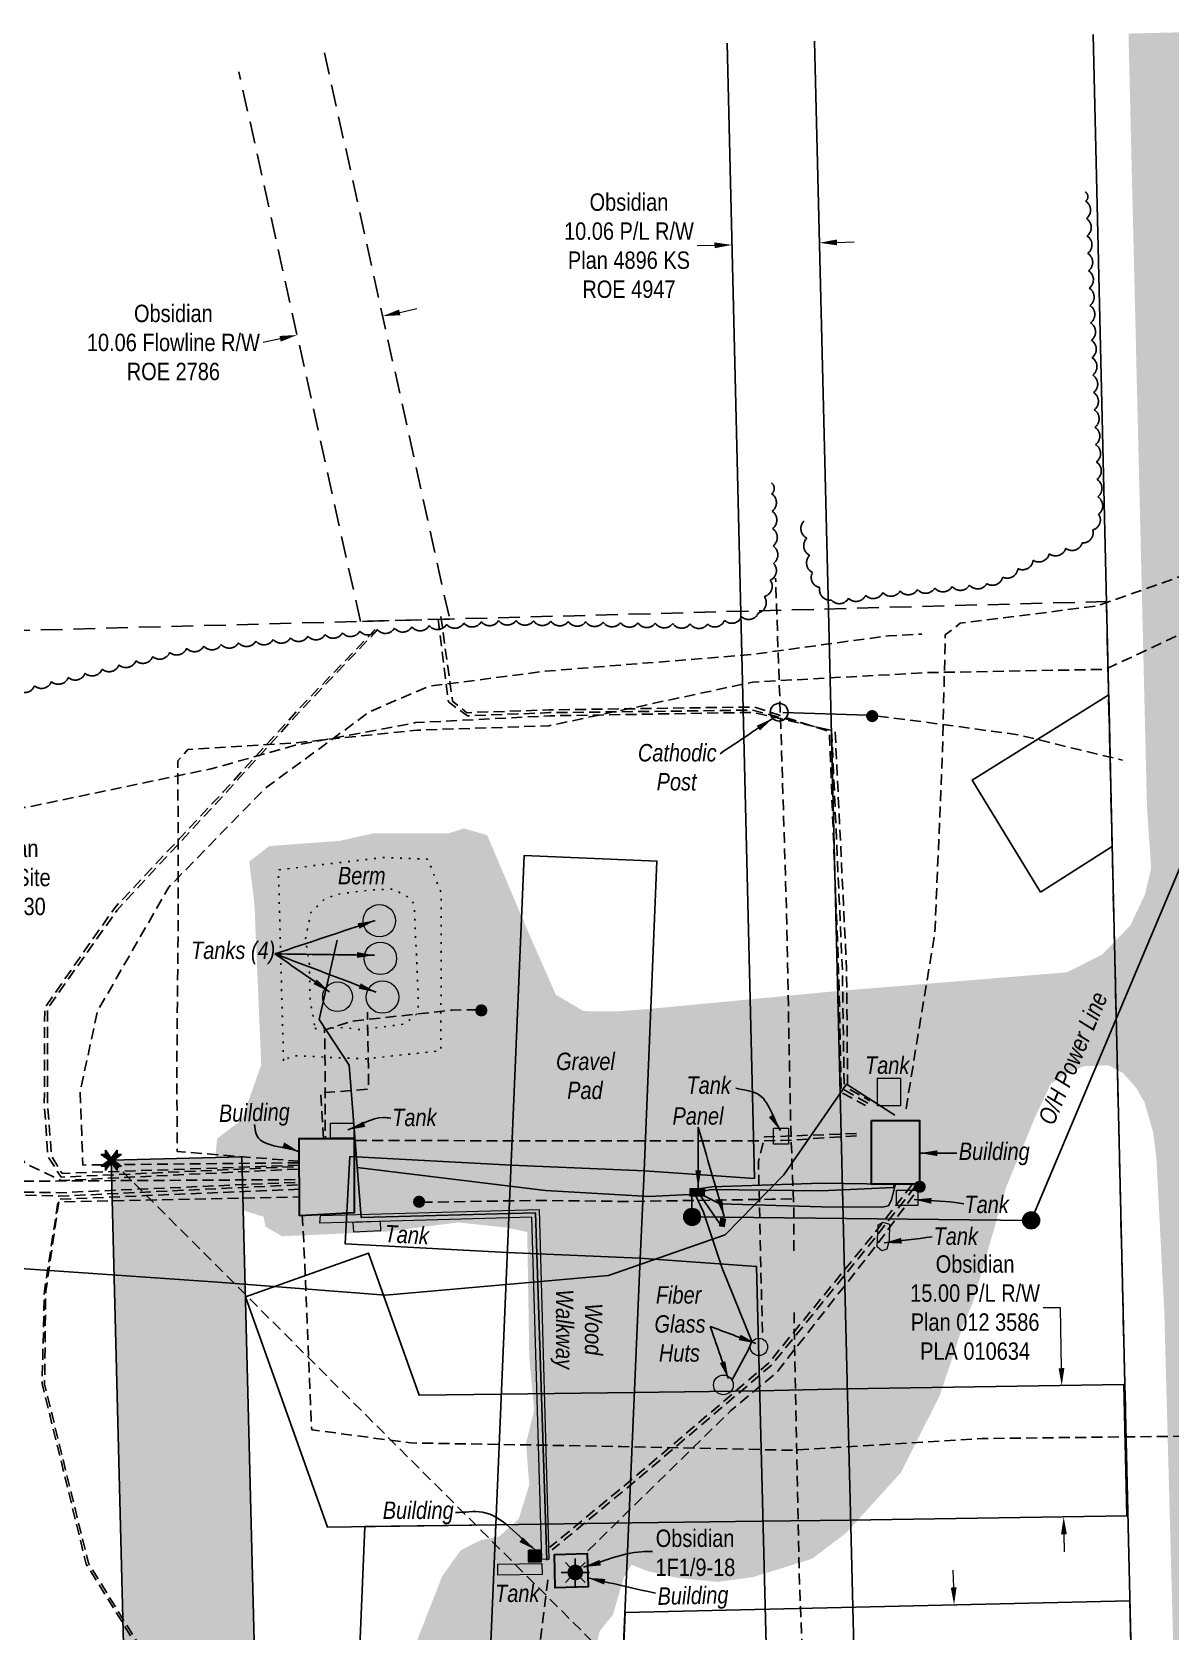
# Model space of a CAD drawing. Extents: x 610158 to 618425, y 5897307 to 5901062.
# Drawn here: x 610551 to 611205, y 5898816 to 5899735 of the extents above; entities that cross this region are included whole.
import ezdxf

# ---------------------------------------------------------------- set-up
doc = ezdxf.new("R2010")
doc.units = 0
doc.header["$LTSCALE"] = 5
doc.header["$PDSIZE"] = 0.5
for name, pattern in [('0', [1, 1, 0]), ('foc-ACCESSROAD', [3.75, 2.5, -1.25]), ('foc-TIELINE', [1.875, 1.25, -0.625]), ('foc-TOPO', [1, 0.2, -0.8]), ('UG_PIPE', [1.875, 1.25, -0.625])]:
    doc.linetypes.add(name, pattern=pattern)
doc.layers.get('Defpoints').update_dxf_attribs({"color": 9})
for name, color, linetype in [('AS-CABLE', 224, 'foc-CABLE'), ('AS-PIPE-UG', 44, 'UG_PIPE'), ('AS-POWER', 104, 'foc-POWER'), ('AS-POWER-EXISTING-PP', 72, 'Continuous'), ('AS-ROADS', 254, 'Continuous'), ('AS-SYMBOL', 7, 'Continuous'), ('C-AR', 13, 'foc-ACCESSROAD'), ('C-RW', 13, 'Continuous'), ('C-WS', 13, 'foc-ACCESSROAD'), ('C-WS-S', 8, 'Continuous'), ('F-RW', 190, 'Continuous'), ('L-MON', 1, 'Continuous'), ('L-SEC', 7, 'Continuous'), ('L-TIE', 7, 'foc-TIELINE'), ('P-PROPOSED', 10, 'Continuous'), ('P-PROPOSED-H', 21, 'Continuous'), ('T-BUSH', 110, '0'), ('T-GENERAL', 48, 'foc-TOPO')]:
    doc.layers.add(name, color=color, linetype=linetype)
for name, color, linetype, lineweight in [('AS-GENERAL', 48, 'Continuous', 18), ('C-AR-T', 13, 'Continuous', 9), ('C-RW-T', 13, 'Continuous', 9), ('C-WS-T', 13, 'Continuous', 9)]:
    doc.layers.add(name, color=color, linetype=linetype, lineweight=lineweight)
doc.layers.add('AS-STRUCTURE', color=7, linetype='Continuous', lineweight=30, true_color=0x595959)
doc.layers.add('AS-STRUCTURE-H', color=7, linetype='Continuous', true_color=0xa8a8a8)
doc.layers.add('AS-STRUCTURE-T', color=7, linetype='Continuous', true_color=0x454545)
doc.styles.add('175L', font='ARIALN.TTF', dxfattribs={"height": 20})
doc.styles.add('80', font='ARIALN.TTF', dxfattribs={"height": 10})
doc.styles.add('80CG', font='ARIALN.TTF', dxfattribs={"height": 10})
doc.styles.add('80L', font='ARIALN.TTF', dxfattribs={"height": 10})
doc.styles.add('foc-LtypeFont', font='ARIALN.TTF', dxfattribs={"height": 7.35})
doc.linetypes.add('foc-CABLE', pattern='A,2,-1,["C",foc-LtypeFont,S=0.2,R=0,X=-0.625,Y=-0.75],-1.24,8', length=12.24)
doc.linetypes.add('foc-POWER', pattern='A,6,-1,["P",foc-LtypeFont,S=0.2,R=0,X=-0.625,Y=-0.75],-1.24,4', length=12.24)
doc.dimstyles.new('Compass 5 000', dxfattribs={"dimscale": 5, "dimtxt": 9, "dimasz": 2, "dimexe": 0.2, "dimexo": 0.0625, "dimgap": 0.5, "dimtad": 0, "dimtih": 1, "dimtoh": 1, "dimzin": 0, "dimdsep": 46, "dimtxsty": '80CG', "dimcen": 0.1, "dimse1": 1, "dimse2": 1, "dimclrd": 256, "dimclrt": 256, "dimaunit": 1, "dimadec": 4, "dimazin": 0, "dimtfac": 0.06, "dimtofl": 0, "dimtmove": 0, "dimatfit": 1, "dimfxl": 0.2, "dimtolj": 1, "dimtzin": 0, "dimlwd": -1, "dimarcsym": 0})

# ---------------------------------------------------------------- blocks, each defined once
blk = doc.blocks.new('TEMP')
h = blk.add_hatch(color=255)
h.dxf.hatch_style = 1
h.paths.add_polyline_path([(0, 0.25), (-0.67, 1.15), (-0.67, 0.67), (-1.15, 0.67), (-0.25, 0), (-1.15, -0.67), (-0.67, -0.67), (-0.67, -1.15), (0, -0.25), (0.67, -1.15), (0.67, -0.67), (1.15, -0.67), (0.25, 0), (1.15, 0.67), (0.67, 0.67), (0.67, 1.15)])
h.paths.add_polyline_path([(0.57, 0.85), (0.57, 0.57), (0.85, 0.57), (0.08, 0), (0.85, -0.57), (0.57, -0.57), (0.57, -0.85), (0, -0.08), (-0.57, -0.85), (-0.57, -0.57), (-0.85, -0.57), (-0.08, 0), (-0.85, 0.57), (-0.57, 0.57), (-0.57, 0.85), (0, 0.08)], flags=16)
h = blk.add_hatch(color=1)
h.dxf.hatch_style = 1
h.paths.add_polyline_path([(0, 0.08), (-0.57, 0.85), (-0.57, 0.57), (-0.85, 0.57), (-0.08, 0), (-0.85, -0.57), (-0.57, -0.57), (-0.57, -0.85), (0, -0.08), (0.57, -0.85), (0.57, -0.57), (0.85, -0.57), (0.08, 0), (0.85, 0.57), (0.57, 0.57), (0.57, 0.85)])
at = {"color": 1}
for p, q in [((-0.08, 0), (0.08, 0)), ((0, 0.08), (0, -0.08))]:
    blk.add_line(p, q, dxfattribs=at)
at = {"color": 255, "flags": 128}
blk.add_lwpolyline([(-0.25, 0), (-1.15, 0.67), (-0.67, 0.67), (-0.67, 1.15), (0, 0.25), (0.67, 1.15), (0.67, 0.67), (1.15, 0.67), (0.25, 0), (1.15, -0.67), (0.67, -0.67), (0.67, -1.15), (0, -0.25), (-0.67, -1.15), (-0.67, -0.67), (-1.15, -0.67)], close=True, dxfattribs=at)
at = {"color": 1, "flags": 128}
blk.add_lwpolyline([(-0.08, 0), (-0.85, 0.57), (-0.57, 0.57), (-0.57, 0.85), (0, 0.08), (0.57, 0.85), (0.57, 0.57), (0.85, 0.57), (0.08, 0), (0.85, -0.57), (0.57, -0.57), (0.57, -0.85), (0, -0.08), (-0.57, -0.85), (-0.57, -0.57), (-0.85, -0.57)], close=True, dxfattribs=at)
blk = doc.blocks.new('POWERPOLE')
h = blk.add_hatch(color=255)
edge = h.paths.add_edge_path()
edge.add_arc((0, 0), 0.96, 0, 360)
at = {"linetype": 'Continuous'}
for p, q in [((0.68, -0.68), (-0.68, 0.68)), ((-0.68, -0.68), (0.68, 0.68))]:
    blk.add_line(p, q, dxfattribs=at)
blk.add_circle((0, 0), 0.96, dxfattribs=at)
blk = doc.blocks.new('RISER')
h = blk.add_hatch(color=255)
h.dxf.hatch_style = 1
edge = h.paths.add_edge_path()
edge.add_arc((0, 0), 0.7, 0, 360)
blk.add_hatch(color=13).paths.add_polyline_path([(0.58, -0.15), (-0.58, -0.15, 0.774597)])
at = {"color": 13}
blk.add_line((-0.58, -0.15), (0.58, -0.15), dxfattribs=at)
blk.add_circle((0, 0), 0.6, dxfattribs=at)
blk = doc.blocks.new('GAS')
h = blk.add_hatch(color=255)
h.dxf.hatch_style = 1
edge = h.paths.add_edge_path()
edge.add_arc((0, 0), 0.9, 0, 360)
for p, q in [((-0.81, 0), (-1.62, 0)), ((-0.57, 0.57), (-1.14, 1.14)), ((0, 0.81), (0, 1.62)), ((0.57, 0.57), (1.14, 1.14)), ((1.62, 0), (0.81, 0)), ((-0.57, -0.57), (-1.14, -1.14)), ((0, -0.81), (0, -1.62)), ((1.14, -1.14), (0.57, -0.57))]:
    blk.add_line(p, q)
blk.add_circle((0, 0), 0.8)
blk = doc.blocks.new('*D470')
at = {"layer": 'C-AR-T', "transparency": 16777216}
for p, q in [((610762.44, 5899573.94), (610772.21, 5899576.1)), ((610693.79, 5899558.78), (610684.02, 5899556.62))]:
    blk.add_line(p, q, dxfattribs=at)
for points in [[(610762.08, 5899575.57), (610762.8, 5899572.32), (610752.68, 5899571.79)], [(610693.43, 5899560.41), (610694.15, 5899557.15), (610703.55, 5899560.94)]]:
    blk.add_solid(points, dxfattribs=at)
at = {"layer": 'Defpoints', "color": 0, "transparency": 16777216}
for p in [(610750.46, 5899581.8), (610701.34, 5899570.95), (610703.55, 5899560.94)]:
    blk.add_point(p, dxfattribs=at)
at = {"layer": 'C-AR-T', "transparency": 16777216, "insert": (610632.53, 5899556.62), "char_height": 10, "attachment_point": 5, "style": '80CG'}
blk.add_mtext('\\A1;Obsidian\\P10.06 Flowline R/W\\PROE 2786', dxfattribs=at)
blk = doc.blocks.new('*D471')
at = {"layer": 'C-RW-T', "transparency": 16777216}
for p, q in [((610943.12, 5899612.44), (610933.12, 5899612.2)), ((611013.38, 5899614.14), (611023.37, 5899614.38))]:
    blk.add_line(p, q, dxfattribs=at)
for points in [[(610943.08, 5899614.11), (610943.16, 5899610.78), (610953.11, 5899612.68)], [(611013.34, 5899615.81), (611013.42, 5899612.47), (611003.38, 5899613.9)]]:
    blk.add_solid(points, dxfattribs=at)
at = {"layer": 'Defpoints', "color": 0, "transparency": 16777216}
for p in [(610953.11, 5899612.68), (610953.39, 5899601.15), (611003.66, 5899602.36)]:
    blk.add_point(p, dxfattribs=at)
at = {"layer": 'C-RW-T', "transparency": 16777216, "insert": (610894.03, 5899612.2), "char_height": 10, "attachment_point": 5, "style": '80CG'}
blk.add_mtext('\\A1;Obsidian\\P10.06 P/L R/W\\PPlan 4896 KS\\PROE 4947', dxfattribs=at)
blk = doc.blocks.new('*D475')
at = {"layer": 'C-RW-T', "transparency": 16777216}
for p, q in [((611080.42, 5898841.79), (611080.2, 5898851.79)), ((611082.58, 5898746.84), (611083.13, 5898722.91)), ((611083.13, 5898722.91), (611093.13, 5898722.91))]:
    blk.add_line(p, q, dxfattribs=at)
for points in [[(611082.09, 5898841.83), (611078.76, 5898841.75), (611080.65, 5898831.79)], [(611084.25, 5898746.88), (611080.92, 5898746.81), (611082.35, 5898756.84)]]:
    blk.add_solid(points, dxfattribs=at)
at = {"layer": 'Defpoints', "color": 0, "transparency": 16777216}
for p in [(611095.82, 5898832.14), (611082.35, 5898756.84), (611097.52, 5898757.19)]:
    blk.add_point(p, dxfattribs=at)
at = {"layer": 'C-RW-T', "transparency": 16777216, "insert": (611132.21, 5898722.91), "char_height": 10, "attachment_point": 5, "style": '80CG'}
blk.add_mtext('\\A1;Obsidian\\P15.00 P/L R/W\\PPLA 230938', dxfattribs=at)
blk = doc.blocks.new('*D476')
at = {"layer": 'C-RW-T', "transparency": 16777216}
for p, q in [((611141.8, 5899002.43), (611131.8, 5899002.43)), ((611142.31, 5898967.72), (611141.8, 5899002.43)), ((611143.7, 5898872.32), (611143.84, 5898862.32))]:
    blk.add_line(p, q, dxfattribs=at)
for points in [[(611143.97, 5898967.74), (611140.64, 5898967.69), (611142.45, 5898957.72)], [(611145.36, 5898872.34), (611142.03, 5898872.29), (611143.55, 5898882.31)]]:
    blk.add_solid(points, dxfattribs=at)
at = {"layer": 'Defpoints', "color": 0, "transparency": 16777216}
for p in [(611088.47, 5898956.93), (611142.45, 5898957.72), (611089.57, 5898881.53)]:
    blk.add_point(p, dxfattribs=at)
at = {"layer": 'C-RW-T', "transparency": 16777216, "insert": (611092.71, 5899002.43), "char_height": 10, "attachment_point": 5, "style": '80CG'}
blk.add_mtext('\\A1;Obsidian\\P15.00 P/L R/W\\PPlan 012 3586^JPLA 010634', dxfattribs=at)

msp = doc.modelspace()

# ---------------------------------------------------------------- hatches: boundary and pattern name
at = {"layer": 'AS-ROADS'}
h = msp.add_hatch(color=256, dxfattribs=at)
h.dxf.hatch_style = 1
h.paths.add_polyline_path([(611223.14, 5898237.346), (611262.141, 5898238.286), (611239.834, 5899108.157), (611232.416, 5899310.349), (611232.853, 5899328.676), (611239.836, 5899334.785), (611246.822, 5899341.33), (611255.988, 5899342.64), (611269.957, 5899339.584), (611293.093, 5899337.403), (611364.247, 5899320.821), (611473.188, 5899279.764), (611574.898, 5899244.856), (611587.557, 5899268.856), (611455.245, 5899319.961), (611321.668, 5899365.34), (611255.753, 5899376.686), (611236.547, 5899389.776), (611229.562, 5899401.557), (611229.124, 5899425.12), (611223.359, 5899539.251), (611218.203, 5899734.941), (611180.757, 5899734.037), (611191.382, 5899289.352), (611193.779, 5899254.749), (611190.264, 5899239.821), (611181.761, 5899221.808), (611165.651, 5899205.215), (611145.614, 5899195.027), (611092.944, 5899190.695), (611014.434, 5899184.327), (610904.43, 5899173.872), (610886.545, 5899172.51), (610867.921, 5899172.741), (610852.054, 5899182.164), (610835.96, 5899218.71), (610812.689, 5899273.722), (610799.353, 5899277.63), (610790.845, 5899274.871), (610747.553, 5899274.871), (610728.008, 5899270.504), (610687.539, 5899267.516), (610676.042, 5899258.551), (610679.031, 5899234.648), (610682.939, 5899141.909), (610671.868, 5899110.335), (610657.613, 5899099.532), (610656.233, 5899084.132), (610654.163, 5899076.317), (610651.633, 5899070.111), (610652.094, 5899062.066), (610655.772, 5899058.848), (610661.752, 5899058.848), (610668.419, 5899059.538), (610684.286, 5899054.712), (610685.434, 5899048.964), (610694.863, 5899043.448), (610754.666, 5899046.121), (610796.084, 5899051.39), (610824.311, 5899048.383), (610835.648, 5899045.84), (610836.813, 5898974.278), (610839.59, 5898943.519), (610834.963, 5898924.554), (610836.817, 5898900.678), (610830.801, 5898881.25), (610819.459, 5898871), (610808.816, 5898868.919), (610797.48, 5898863.137), (610786.837, 5898848.335), (610770.629, 5898806.857), (610760.911, 5898778.18), (610761.605, 5898757.134), (610769.933, 5898738.169), (610786.592, 5898725.448), (610794.689, 5898721.517), (610821.983, 5898701.814), (610840.141, 5898692.505), (610855.039, 5898689.015), (610870.869, 5898691.11), (610876.455, 5898700.883), (610878.086, 5898718.801), (610868.541, 5898740.908), (610865.98, 5898759.523), (610870.403, 5898786.517), (610877.182, 5898816.632), (610884.863, 5898826.172), (610891.149, 5898847.813), (610895.571, 5898854.794), (610905.116, 5898851.071), (610921.588, 5898847.36), (610944.752, 5898844.981), (610965.168, 5898847.726), (610999.23, 5898858.303), (611018.706, 5898873.088), (611050.062, 5898907.688), (611072.487, 5898952.108), (611085.665, 5898991.924), (611091.587, 5899005.814), (611110.443, 5899071.444), (611127.053, 5899111.615), (611136.162, 5899130.896), (611143.664, 5899136.252), (611155.185, 5899141.074), (611169.384, 5899141.609), (611177.421, 5899137.325), (611185.191, 5899128.754), (611190.014, 5899120.184), (611194.835, 5899103.313), (611196.71, 5899089.12), (611201.289, 5899000.904), (611206.831, 5898794.29)])
at = {"layer": 'AS-STRUCTURE-H'}
h = msp.add_hatch(color=256, dxfattribs=at)
h.dxf.hatch_style = 1
h.paths.add_polyline_path([(611033.18, 5899109.932), (611060.754, 5899109.932), (611060.754, 5899073.351), (611033.18, 5899073.351)])
h = msp.add_hatch(color=256, dxfattribs=at)
h.dxf.hatch_style = 1
h.paths.add_polyline_path([(610704.852, 5899055.261), (610704.749, 5899099.627), (610736.334, 5899099.651), (610736.207, 5899056.821)])
h = msp.add_hatch(color=256, dxfattribs=at)
h.dxf.hatch_style = 1
h.paths.add_polyline_path([(610836.506, 5898863.297), (610843.451, 5898863.297), (610843.451, 5898856.436), (610836.506, 5898856.436)])
h = msp.add_hatch(color=256, dxfattribs=at)
h.dxf.hatch_style = 1
h.paths.add_polyline_path([(610851.231, 5898860.728), (610870, 5898861.254), (610870.534, 5898842.156), (610851.765, 5898841.631)])
at = {"layer": 'P-PROPOSED-H'}
h = msp.add_hatch(color=256, dxfattribs=at)
h.dxf.hatch_style = 1
h.paths.add_polyline_path([(610912.845, 5898229.869), (610987.8, 5898231.675), (610980.583, 5898504.198), (610686.877, 5898495.173), (610671.802, 5899089.111), (610596.856, 5899087.113), (610613.842, 5898417.921), (610907.629, 5898426.949)])

# ---------------------------------------------------------------- linework, layer by layer
at = {"layer": 'AS-CABLE', "flags": 128}
for points in [[(610982.383, 5899344.227), (611031.165, 5899342.587)], [(610726.473, 5899213.555), (610716.132, 5899167.967), (610733.441, 5899141.652), (610740.233, 5899054.27), (610840.461, 5899056.899), (610846.808, 5898857.458)], [(610296.749, 5898828.029), (610334.895, 5898833.232), (610342.932, 5898872.233), (610353.158, 5898960.29), (610357.706, 5899031.373), (610440.685, 5899040.875), (610547.655, 5899024.746), (610658.084, 5899017.064), (610754.293, 5899009.667), (610882.285, 5899021.007), (610949.3, 5899044.334), (610983.007, 5899078.746), (611018.914, 5899130.876), (611046.694, 5899113.008)], [(610738.044, 5899082.864), (610846.194, 5899069.654), (610905.701, 5899066.285), (610928.743, 5899067.38)], [(610933.716, 5899070.654), (610941.558, 5899071.853), (611004.459, 5899073.878), (611043.58, 5899073.373)], [(610937.624, 5899066.505), (610946.116, 5899062.122), (611004.534, 5899060.418), (611039.441, 5899060.178), (611042.93, 5899060.997), (611044.679, 5899064.396), (611046.779, 5899072.708)], [(610937.764, 5899069.624), (610941.488, 5899070.229), (611004.31, 5899069.594), (611045.864, 5899071.403), (611046.234, 5899072.833)], [(610930.087, 5899056.329), (610930.157, 5899066.95)], [(610932.381, 5899066.645), (610936.82, 5899057.319), (610947.501, 5899025.071), (610964.604, 5898982.986), (610962.36, 5898978.043), (610953.529, 5898961.32)], [(610935.285, 5899066.53), (610946.121, 5899050.571)]]:
    msp.add_lwpolyline(points, dxfattribs=at)
at = {"layer": 'AS-CABLE'}
msp.add_circle((610980.234, 5899344.336), 5.095, dxfattribs=at)
at = {"layer": 'AS-GENERAL'}
for points in [[(611036.746, 5899134.243), (611049.915, 5899134.243), (611049.915, 5899118.368), (611036.746, 5899118.368)], [(610977.088, 5899105.59), (610985.525, 5899105.59), (610985.525, 5899096.272), (610977.088, 5899096.272)], [(611047.559, 5899069.873), (611059.879, 5899069.873), (611059.879, 5899061.135), (611047.559, 5899061.135)], [(611039.157, 5899035.087), (611036.423, 5899037.466), (611037.146, 5899050.096), (611039.764, 5899051.495), (611043.499, 5899050.346), (611043.349, 5899040.996), (611042.098, 5899036.096)]]:
    msp.add_lwpolyline(points, close=True, dxfattribs=at)
at = {"layer": 'AS-GENERAL', "flags": 128}
for points in [[(610722.622, 5899108.295), (610736.126, 5899108.295), (610736.126, 5899099.833), (610722.622, 5899099.833)], [(610735.894, 5899046.014), (610751.64, 5899046.776), (610751.495, 5899051.926), (610735.49, 5899051.425)], [(610818.707, 5898855.211), (610844.069, 5898855.625), (610844.274, 5898849.316), (610818.755, 5898848.874)]]:
    msp.add_lwpolyline(points, close=True, dxfattribs=at)
at = {"layer": 'AS-GENERAL', "const_width": 4.996, "flags": 128}
for points in [[(610928.763, 5899068.719), (610937.759, 5899068.629)], [(610946.011, 5899051.676), (610949.45, 5899051.076)]]:
    msp.add_lwpolyline(points, dxfattribs=at)
at = {"layer": 'AS-GENERAL', "linetype": 'ByBlock', "flags": 128}
msp.add_lwpolyline([(610716.997, 5899055.447), (610842.554, 5899058.907), (610848.03, 5898857.848), (610843.939, 5898857.984), (610838.193, 5899054.369), (610716.596, 5899050.942)], close=True, dxfattribs=at)
at = {"layer": 'AS-GENERAL'}
for centre, radius in [((610750.774, 5899224.625), 9.278), ((610751.34, 5899203.022), 9.335), ((610726.776, 5899180.991), 8.554), ((610752.575, 5899180.784), 9.303), ((610968.664, 5898979.915), 4.975), ((610948.232, 5898958.104), 5.668)]:
    msp.add_circle(centre, radius, dxfattribs=at)
at = {"layer": 'AS-PIPE-UG', "flags": 128}
for points in [[(611294.111, 5899452.001), (611162.8, 5899405.344), (611084.215, 5899395.527), (611075.623, 5899388.7), (611073.989, 5899322.11), (611069.645, 5899217.994), (611053.051, 5899116.667)], [(610988.731, 5899034.993), (610988.685, 5899056.969), (610986.851, 5899107.355), (610984.482, 5899228.4), (610981.313, 5899332.196), (610978.174, 5899421.268)], [(611258.954, 5899411.936), (611167.539, 5899368.982), (611066.056, 5899367.113), (610965.104, 5899361.675), (610848.053, 5899336.534), (610772.381, 5899334.05), (610702.207, 5899326.768), (610640.815, 5899322.999), (610635.137, 5899316.442), (610635.297, 5899226.81), (610634.468, 5899137.374), (610634.793, 5899092.156), (610704.012, 5899086.573)], [(611031.095, 5899119.85), (611017.595, 5899127.557), (611016.545, 5899196.277), (611010.382, 5899333.6), (610964.914, 5899345.566), (610848.383, 5899344.102), (610801.27, 5899342.247), (610790.454, 5899350.229), (610784.277, 5899399.371)], [(610786.066, 5899399.381), (610792.769, 5899350.684), (610800.991, 5899344.097), (610848.283, 5899345.681), (610965.884, 5899347.385), (611009.048, 5899333.191), (611014.351, 5899196.252), (611015.91, 5899126.038), (611029.775, 5899118.476)], [(610748.385, 5899391.869), (610705.241, 5899347), (610661.073, 5899298.549), (610598.856, 5899232.083), (610558.686, 5899174.62), (610558.431, 5899119.47), (610560.48, 5899089.397), (610568.088, 5899077.426), (610704.597, 5899083.504)], [(610704.542, 5899084.259), (610568.607, 5899079.575), (610562.645, 5899089.327), (610560.285, 5899118.941), (610560.21, 5899174.1), (610600.226, 5899230.669), (610661.917, 5899297.334), (610705.856, 5899345.686), (610749.155, 5899391.004)], [(610704.397, 5899085.673), (610580.558, 5899084.369), (610579.023, 5899126.258), (610588.845, 5899172.481), (610629.874, 5899243.864), (610685.064, 5899300.533), (610745.136, 5899344.601), (610779.039, 5899359.226), (610845.839, 5899367.868), (610964.909, 5899377.574), (611043.02, 5899388.24), (611062.078, 5899389.19)], [(610704.132, 5899082.069), (610568.172, 5899075.407), (610547.405, 5899085.328), (610525.743, 5899117.281), (610483.124, 5899197.671), (610454.145, 5899254.86), (610420.253, 5899321.075), (610381.977, 5899366.628)], [(610376.299, 5899357.332), (610447.508, 5899324.994), (610547.3, 5899289.617), (610654.27, 5899311.824), (610702.517, 5899325.394), (610771.766, 5899338.369), (610848.868, 5899342.292), (610965.444, 5899344.271), (611012.397, 5899333.401), (611018.949, 5899196.762), (611019.554, 5899128.457), (611032.249, 5899121.215)], [(610703.802, 5899072.953), (610566.853, 5899066.455), (610536.389, 5899067.45), (610504.071, 5899104.931), (610462.612, 5899187.645), (610433.948, 5899247.972), (610394.642, 5899321.72), (610356.272, 5899343.917)], [(610356.751, 5899345.596), (610395.897, 5899323.854), (610435.272, 5899249.017), (610464.421, 5899188.795), (610504.721, 5899105.756), (610536.749, 5899068.974), (610567.018, 5899068.48), (610703.877, 5899074.472)], [(611036.817, 5899342.027), (611065.762, 5899338.479), (611117.502, 5899331.371), (611177.295, 5899316.787)], [(610330.686, 5899331.191), (610370.022, 5899304.971), (610418.568, 5899241.08), (610449.707, 5899180.408), (610493.345, 5899099.463), (610537.124, 5899075.017), (610704.112, 5899075.977)], [(610718.721, 5899099.637), (610717.082, 5899125.748), (610744.632, 5899127.952), (610743.922, 5899172.031)], [(610807.148, 5899173.545), (610792.519, 5899173.305), (610734.83, 5899166.943), (610719.296, 5899161.8), (610719.676, 5899139.668), (610719.754, 5899099.638)], [(611024.727, 5899101.077), (610981.678, 5899098.348), (610885.964, 5899098.273), (610736.33, 5899098.386)], [(611024.657, 5899102.497), (610971.867, 5899100.478), (610968.338, 5899086.288), (610970.622, 5898987.88)], [(610704.911, 5899070.454), (610566.583, 5899064.716), (610558.486, 5899011.971), (610557.197, 5898958.885), (610582.522, 5898855.214), (610652.791, 5898741.882), (610744.342, 5898666.35), (610892.936, 5898664.805), (611067.706, 5898665.91), (611194.438, 5898654.284), (611312.08, 5898627.144)], [(611056.645, 5899073.198), (611034.473, 5899044.608), (610974.146, 5898970.606), (610901.293, 5898908.494), (610848.698, 5898864.886)], [(611058.224, 5899071.973), (611036.038, 5899043.365), (610975.58, 5898969.203), (610902.579, 5898906.965), (610849.973, 5898863.347)], [(610870.465, 5898862.771), (610952.364, 5898943.151), (610978.849, 5898965.298), (611035.368, 5899037.386), (611060.938, 5899071.778)], [(610714.683, 5898607.742), (610705.006, 5898653.065), (610654.01, 5898742.136), (610583.727, 5898855.794), (610558.621, 5898958.571), (610559.251, 5899011.761), (610566.688, 5899063.237), (610704.447, 5899066.06)], [(610775.045, 5899062.942), (610839.951, 5899064.031), (610893.076, 5899063.441), (610975.99, 5899064.666), (610988.375, 5899064.976)], [(610706.486, 5899055.729), (610707.211, 5899043.814), (610711.914, 5898932.32), (610768.708, 5898924.793), (610889.522, 5898922.724), (610986.426, 5898920.585), (611096.83, 5898927.327), (611303.393, 5898929.626)], [(611001.481, 5898553.032), (610999.881, 5898601.189), (610996.447, 5898724.023), (610991.669, 5898852.76), (610988.815, 5898994.107), (610988.801, 5899000.952)], [(610347.71, 5898613.505), (610429.844, 5898614.629), (610568.128, 5898617.668), (610712.838, 5898619.982), (610802.995, 5898625.675), (610829.335, 5898708.144), (610842.465, 5898806.253), (610847.738, 5898849.052)]]:
    msp.add_lwpolyline(points, dxfattribs=at)
at = {"layer": 'AS-POWER', "flags": 128}
msp.add_lwpolyline([(610930.3, 5899054.565), (611124.903, 5899052.566), (611267.641, 5899391.12)], dxfattribs=at)
at = {"layer": 'AS-STRUCTURE', "flags": 128}
for points in [[(611033.18, 5899109.932), (611060.754, 5899109.932), (611060.754, 5899073.351), (611033.18, 5899073.351)], [(610704.852, 5899055.261), (610704.749, 5899099.627), (610736.334, 5899099.651), (610736.207, 5899056.821)], [(610836.506, 5898863.297), (610843.451, 5898863.297), (610843.451, 5898856.436), (610836.506, 5898856.436)], [(610851.231, 5898860.728), (610870, 5898861.254), (610870.534, 5898842.156), (610851.765, 5898841.631)]]:
    msp.add_lwpolyline(points, close=True, dxfattribs=at)
at = {"layer": 'C-AR'}
msp.add_lwpolyline([(610223.489, 5898567.772), (610426.824, 5898626.067), (610406.519, 5899387.602), (611168.054, 5899407.907), (611180.514, 5898879.465), (611180.514, 5898879.465)], dxfattribs=at)
at = {"layer": 'C-RW'}
for points in [[(611000.581, 5899729.684), (611008.296, 5899410.373), (611017.659, 5899022.847), (611019.473, 5898952.477), (611021.312, 5898877.037), (611027.027, 5898652.274)], [(610976.845, 5898651.199), (610971.088, 5898876.406), (610969.172, 5898951.675), (610967.275, 5899026.18), (610900.241, 5899030.842), (610824.164, 5899034.036), (610731.08, 5899039.133), (610733.829, 5899089.339), (610826.593, 5899084.26), (610903.041, 5899081.05), (610966.062, 5899076.667), (610958.027, 5899409.282), (610950.316, 5899728.47)]]:
    msp.add_lwpolyline(points, dxfattribs=at)
for points in [[(611178.084, 5898958.238), (611179.854, 5898882.904), (611020.652, 5898880.476), (610970.126, 5898879.773), (610895.936, 5898878.811), (610817.593, 5898877.795), (610720.941, 5898876.48), (610673.845, 5899008.618), (610744.464, 5899033.79), (610773.545, 5898952.201), (610820.773, 5898952.814), (610897.058, 5898953.803), (610969.094, 5898954.738), (611018.813, 5898955.915), (611178.084, 5898958.238)], [(611183.342, 5898759.137), (610888.619, 5898752.438), (610891.799, 5898827.502), (611181.58, 5898834.088), (611183.342, 5898759.137)]]:
    msp.add_lwpolyline(points, close=True, dxfattribs=at)
at = {"layer": 'C-RW', "flags": 128}
msp.add_lwpolyline([(610224.855, 5898518.893), (610733.537, 5898665.115), (610742.513, 5898876.821), (610817.593, 5898877.795), (610806.153, 5898607.982), (610227.019, 5898441.508)], dxfattribs=at)
at = {"layer": 'C-WS'}
msp.add_lwpolyline([(610719.297, 5899722.89), (610791.098, 5899397.856), (610739.88, 5899396.491), (610670.175, 5899712.038)], dxfattribs=at)
at = {"layer": 'F-RW', "flags": 128}
msp.add_lwpolyline([(611130.322, 5899241.06), (611090.96, 5899305.405), (611169.399, 5899354.276), (611171.445, 5899267.223)], close=True, dxfattribs=at)
at = {"layer": 'F-RW'}
msp.add_lwpolyline([(610221.615, 5898634.757), (610284.712, 5898636.19), (610390.303, 5898638.587), (610424.121, 5898639.354), (610459.751, 5898640.16), (610538.037, 5898645.663), (610807.938, 5898647.583), (610833.969, 5899262.122), (610910.073, 5899258.899), (610902.554, 5899076.187), (610900.357, 5899026.303), (610897.074, 5898950.76), (610893.834, 5898875.519), (610883.927, 5898649.209), (610881.084, 5898577.043), (610804.769, 5898575.347), (610560.689, 5898569.922), (610481.288, 5898568.157), (610223.637, 5898562.448)], dxfattribs=at)
at = {"layer": 'L-SEC', "flags": 128}
msp.add_lwpolyline([(611189.624, 5898493.842), (611160.483, 5899733.547)], dxfattribs=at)
at = {"layer": 'L-TIE', "flags": 128}
msp.add_lwpolyline([(610596.856, 5899087.113), (611189.624, 5898493.842)], dxfattribs=at)
at = {"layer": 'P-PROPOSED', "flags": 128}
msp.add_lwpolyline([(610912.845, 5898229.869), (610907.629, 5898426.949), (610613.842, 5898417.921), (610596.856, 5899087.113), (610671.802, 5899089.111), (610686.877, 5898495.173), (610980.583, 5898504.198), (610987.8, 5898231.675)], dxfattribs=at)
at = {"layer": 'T-BUSH', "flags": 128}
for points in [[(610994.561, 5899454.179, 0.5205671), (610996.178, 5899444.318, 0.5205671), (610997.795, 5899434.457, 0.5205671), (610999.412, 5899424.597, 0.5205671), (611003.54, 5899415.97, 0.5205671), (611010.36, 5899408.667, 0.5205671), (611020.026, 5899409.768, 0.5205671), (611029.88, 5899411.425, 0.5205671), (611039.734, 5899413.082, 0.5205671), (611049.683, 5899413.989, 0.5205671), (611059.64, 5899414.83, 0.5205671), (611069.597, 5899415.671, 0.5205671), (611079.554, 5899416.513, 0.5205671), (611089.51, 5899417.354, 0.5205671), (611099.467, 5899418.195, 0.5205671), (611108.54, 5899421.949, 0.5205671), (611117.285, 5899426.784, 0.5205671), (611126.029, 5899431.619, 0.5205671), (611135.249, 5899435.363, 0.5205671), (611144.748, 5899438.462, 0.5205671), (611154.248, 5899441.561, 0.5205671), (611160.253, 5899449.027, 0.5205671), (611163.557, 5899458.072, 0.5205671), (611163.147, 5899468.056, 0.5205671), (611162.737, 5899478.04, 0.5205671), (611162.327, 5899488.024, 0.5205671), (611161.918, 5899498.008, 0.5205671), (611161.508, 5899507.992, 0.5205671), (611161.098, 5899517.976, 0.5205671), (611160.688, 5899527.96, 0.5205671), (611160.278, 5899537.944, 0.5205671), (611159.868, 5899547.928, 0.5205671), (611159.458, 5899557.912, 0.5205671), (611159.048, 5899567.896, 0.5205671), (611158.638, 5899577.88, 0.5205671), (611158.228, 5899587.864, 0.5205671), (611157.818, 5899597.848, 0.5205671), (611157.408, 5899607.832, 0.5205671), (611156.999, 5899617.816, 0.5205671), (611156.589, 5899627.8, 0.5205671), (611156.179, 5899637.784, 0.5205671), (611155.96, 5899643.122, 0.5205671)], [(610303.302, 5899419.959, 0.5205671), (610312.178, 5899415.37, 0.5205671), (610321.055, 5899410.781, 0.5205671), (610329.931, 5899406.191, 0.5205671), (610338.807, 5899401.602, 0.5205671), (610347.683, 5899397.013, 0.5205671), (610356.559, 5899392.423, 0.5205671), (610365.436, 5899387.834, 0.5205671), (610374.312, 5899383.245, 0.5205671), (610383.143, 5899378.584, 0.5205671), (610391.095, 5899372.534, 0.5205671), (610399.047, 5899366.483, 0.5205671), (610407, 5899360.432, 0.5205671), (610415.391, 5899355.304, 0.5205671), (610425.102, 5899352.95, 0.5205671), (610434.813, 5899350.597, 0.5205671), (610444.591, 5899348.707, 0.5205671), (610454.572, 5899348.232, 0.5205671), (610464.553, 5899347.757, 0.5205671), (610474.535, 5899347.281, 0.5205671), (610484.516, 5899346.806, 0.5205671), (610494.497, 5899346.331, 0.5205671), (610504.317, 5899347.499, 0.5205671), (610514.017, 5899349.9, 0.5205671), (610523.717, 5899352.301, 0.5205671), (610533.416, 5899354.702, 0.5205671), (610543.116, 5899357.103, 0.5205671), (610552.816, 5899359.503, 0.5205671), (610562.516, 5899361.904, 0.5205671), (610572.215, 5899364.305, 0.5205671), (610581.915, 5899366.706, 0.5205671), (610591.615, 5899369.107, 0.5205671), (610601.314, 5899371.508, 0.5205671), (610611.014, 5899373.909, 0.5205671), (610620.714, 5899376.309, 0.5205671), (610630.414, 5899378.71, 0.5205671), (610640.113, 5899381.111, 0.5205671), (610650.013, 5899382.341, 0.5205671), (610659.96, 5899383.29, 0.5205671), (610669.907, 5899384.239, 0.5205671), (610679.854, 5899385.189, 0.5205671), (610689.802, 5899386.138, 0.5205671), (610699.749, 5899387.088, 0.5205671), (610709.696, 5899388.037, 0.5205671), (610719.643, 5899388.986, 0.5205671), (610729.591, 5899389.936, 0.5205671), (610739.538, 5899390.885, 0.5205671), (610749.485, 5899391.834, 0.5205671), (610759.446, 5899392.626, 0.5205671), (610769.411, 5899393.357, 0.5205671), (610779.377, 5899394.089, 0.5205671), (610789.343, 5899394.82, 0.5205671), (610799.308, 5899395.551, 0.5205671), (610809.274, 5899396.283, 0.5205671), (610819.239, 5899397.014, 0.5205671), (610829.224, 5899397.04, 0.5205671), (610839.215, 5899396.847, 0.5205671), (610849.205, 5899396.654, 0.5205671), (610859.196, 5899396.461, 0.5205671), (610869.186, 5899396.268, 0.5205671), (610879.177, 5899396.076, 0.5205671), (610889.168, 5899395.883, 0.5205671), (610899.158, 5899395.69, 0.5205671), (610909.149, 5899395.497, 0.5205671), (610919.139, 5899395.304, 0.5205671), (610929.13, 5899395.111, 0.5205671), (610939.12, 5899394.919, 0.5205671), (610948.883, 5899397.027, 0.5205671), (610958.641, 5899399.179, 0.5205671), (610968.338, 5899401.4, 0.5205671), (610971.741, 5899410.795, 0.5205671), (610975.144, 5899420.19, 0.5205671), (610976.999, 5899429.836, 0.5205671), (610976.731, 5899439.825, 0.5205671), (610976.463, 5899449.814, 0.5205671), (610976.195, 5899459.803, 0.5205671), (610975.928, 5899469.791, 0.5205671), (610975.761, 5899476.028, 0.5205671)]]:
    msp.add_lwpolyline(points, format="xyb", dxfattribs=at)
at = {"layer": 'T-GENERAL', "flags": 128}
for points in [[(610695.754, 5899144.271), (610692.809, 5899253.904), (610753.312, 5899260.926), (610778.465, 5899260.02), (610786.169, 5899240.993), (610786.169, 5899182.326), (610785.943, 5899149.935), (610758.297, 5899146.99), (610742.439, 5899145.298), (610712.56, 5899146.62), (610701.063, 5899147.155)], [(610713.644, 5899162.691), (610730.86, 5899163.268), (610739.69, 5899162.111), (610756.772, 5899164.137), (610765.458, 5899165.439), (610772.985, 5899171.661), (610772.985, 5899184.539), (610770.68, 5899234.355), (610767.639, 5899237.973), (610758.809, 5899242.748), (610745.925, 5899242.313), (610726.383, 5899239.854), (610718.855, 5899236.67), (610711.472, 5899229.291), (610708.288, 5899214.097), (610710.605, 5899199.482), (610711.038, 5899178.174), (610713.064, 5899168.623), (610713.644, 5899162.691)]]:
    msp.add_lwpolyline(points, close=True, dxfattribs=at)

# ---------------------------------------------------------------- block references
at = {"layer": 'AS-POWER-EXISTING-PP', "color": 3, "xscale": 4.996216116036321, "yscale": 4.996216116036321, "zscale": 4.996216116036321}
for p in [(610930.3, 5899054.565), (611124.903, 5899052.566)]:
    msp.add_blockref('POWERPOLE', p, dxfattribs=at)
at = {"layer": 'AS-SYMBOL', "xscale": 4.998132549999966, "yscale": 4.998132549999966, "zscale": 4.998132549999966}
for p in [(611033.654, 5899342.132), (610809.292, 5899173.125), (611060.923, 5899071.888), (610773.561, 5899063.261)]:
    msp.add_blockref('RISER', p, dxfattribs=at)
at = {"layer": 'C-WS-S', "xscale": 4.998132549999966, "yscale": 4.998132549999966, "zscale": 4.998132549999966}
msp.add_blockref('GAS', (610863.214, 5898850.397), dxfattribs=at)
at = {"layer": 'L-MON', "xscale": 4.99813254999997, "yscale": 4.99813254999997, "zscale": 4.99813254999997}
msp.add_blockref('TEMP', (610596.856, 5899087.113), dxfattribs=at)

# ---------------------------------------------------------------- texts
at = {"layer": 'AS-CABLE', "insert": (610909.325, 5899326.091), "char_height": 9.99243, "attachment_point": 1, "style": '80L'}
msp.add_mtext_dynamic_manual_height_columns('\\pi-10.134;{\\fArial Narrow|b0|i1|c0|p34;Cathodic \\P\\pi0.59821;Post}', width=23.99635, gutter_width=49.981, heights=[0], dxfattribs=at)
at = {"layer": 'AS-GENERAL', "char_height": 9.99243, "attachment_point": 1, "style": '80L'}
for s, width, insert in [('{\\fArial Narrow|b0|i1|c0|p34;Berm}', 27.8113, (610726.972, 5899255.523)), ('{\\fArial Narrow|b0|i1|c0|p34;Tanks (4)}', 47.80383, (610642.679, 5899212.662)), ('\\pi-1.6109;{\\fArial Narrow|b0|i1|c0|p34;Gravel \\P\\pi4.7486;Pad}', 29.87056, (610853.831, 5899148.892)), ('{\\fArial Narrow|b0|i1|c0|p34;Tank}', 27.8113, (611029.521, 5899146.672)), ('{\\fArial Narrow|b0|i1|c0|p34;Tank}', 29.87056, (610927.057, 5899135.211)), ('{\\fArial Narrow|b0|i1|c0|p34;Tank}', 29.87056, (610758.137, 5899116.682)), ('{\\fArial Narrow|b0|i1|c0|p34;Panel}', 29.87056, (610919.028, 5899117.543)), ('{\\fArial Narrow|b0|i1|c0|p34;Tank}', 26.16799, (611086.61, 5899066.755)), ('{\\fArial Narrow|b0|i1|c0|p34;Tank}', 26.16799, (611068.886, 5899048.504)), ('\\pi0.64489;{\\fArial Narrow|b0|i1|c0|p34;Fiber \\P\\pi-0.15941;Glass \\P\\pi2.3898;Huts}', 27.8113, (610908.84, 5899014.771)), ('{\\fArial Narrow|b0|i1|c0|p34;Tank}', 29.87056, (610817.183, 5898843.437))]:
    msp.add_mtext_dynamic_manual_height_columns(s, width=width, gutter_width=49.981, heights=[0], dxfattribs=dict(at, insert=insert))
for s, width, insert, rotation in [('{\\fArial Narrow|b0|i1|c0|p34;Tank}', 27.8113, (610754.105, 5899050.061), 356.865706), ('\\pi-9.5168;{\\fArial Narrow|b0|i1|c0|p34;Wood\\P\\pi-17.529;Walkway}', 9.99627, (610878.771, 5898995.464), 270)]:
    msp.add_mtext_dynamic_manual_height_columns(s, width=width, gutter_width=49.981, heights=[0], dxfattribs=dict(at, insert=insert, rotation=rotation))
at = {"layer": 'AS-POWER', "insert": (611128.485, 5899110.435), "char_height": 9.99243, "attachment_point": 1, "rotation": 67.139178, "style": '80L'}
msp.add_mtext_dynamic_manual_height_columns('{\\fArial Narrow|b0|i1|c0|p34;O/H Power Line}', width=84.79326, gutter_width=49.981, heights=[0], dxfattribs=at)
at = {"layer": 'AS-STRUCTURE-T', "char_height": 9.99243, "attachment_point": 1, "style": '80L'}
for width, insert, rotation in [(40.81463, (610658.508, 5899118.974), 1.52732), (29.87056, (610910.31, 5898841.739), 1.302107)]:
    msp.add_mtext_dynamic_manual_height_columns('{\\fArial Narrow|b0|i1|c0|p34;Building}', width=width, gutter_width=49.981, heights=[0], dxfattribs=dict(at, insert=insert, rotation=rotation))
for width, insert in [(27.8113, (611083.335, 5899097.234)), (29.87056, (610752.704, 5898891.111))]:
    msp.add_mtext_dynamic_manual_height_columns('{\\fArial Narrow|b0|i1|c0|p34;Building}', width=width, gutter_width=49.981, heights=[0], dxfattribs=dict(at, insert=insert))
at = {"layer": 'C-WS-S', "insert": (610909.051, 5898875.041), "char_height": 9.99627, "attachment_point": 1, "style": '80'}
msp.add_mtext_dynamic_manual_height_columns('\\pi0.33978;Obsidian\\P\\pi0.2034;1F1/9-18', width=44.49674, gutter_width=49.981, heights=[0], dxfattribs=at)
at = {"layer": 'C-WS-T', "insert": (610502.432, 5899271.149), "char_height": 9.99248, "attachment_point": 1, "style": '175L'}
msp.add_mtext_dynamic_manual_height_columns('\\pi7.4898;Obsidian\\P\\pi0.47256;Battery Site\\P\\pi3.3865;ROE 3030', width=58.78016, gutter_width=99.925, heights=[0], dxfattribs=at)

# ---------------------------------------------------------------- dimensions: what is measured, and where the dimension line sits
at = {"layer": 'C-AR-T', "color": 6}
dim = msp.add_linear_dim(base=(610703.554, 5899560.936), p1=(610750.464, 5899581.801), p2=(610701.342, 5899570.95), angle=192.456831, text='Obsidian\\P10.06 Flowline R/W\\PROE 2786', dimstyle='Compass 5 000', dxfattribs=at)
dim.commit()
dim.dimension.update_dxf_attribs({"geometry": '*D470', "text_midpoint": (610632.531, 5899556.622), "dimtype": 161})
at = {"layer": 'C-RW-T', "color": 6}
for base, p1, p2, angle, text, picture, middle in [((610953.113, 5899612.684), (611003.657, 5899602.364), (610953.392, 5899601.15), 181.383774, 'Obsidian\\P10.06 P/L R/W\\PPlan 4896 KS\\PROE 4947', '*D471', (610894.033, 5899612.201)), ((611142.451, 5898957.718), (611089.57, 5898881.527), (611088.47, 5898956.931), 90.835586, 'Obsidian\\P15.00 P/L R/W\\PPlan 012 3586^JPLA 010634', '*D476', (611092.713, 5899002.43)), ((611082.354, 5898756.842), (611095.817, 5898832.139), (611097.521, 5898757.186), 271.302107, 'Obsidian\\P15.00 P/L R/W\\PPLA 230938', '*D475', (611132.211, 5898722.914))]:
    dim = msp.add_linear_dim(base=base, p1=p1, p2=p2, angle=angle, text=text, dimstyle='Compass 5 000', dxfattribs=at)
    dim.commit()
    dim.dimension.update_dxf_attribs({"geometry": picture, "text_midpoint": middle, "dimtype": 161})

# ---------------------------------------------------------------- leaders
at = {"layer": 'AS-CABLE', "path_type": 1}
msp.add_leader([(610976.568, 5899340.797), (610946.292, 5899320.525)], dimstyle='Compass 5 000', override={"dimgap": 0.5, "dimtad": 0}, dxfattribs=at)
at = {"layer": 'AS-GENERAL', "path_type": 1}
for points in [[(610748.27, 5899224.732), (610690.775, 5899205.625)], [(610747.936, 5899204.813), (610690.775, 5899205.625)], [(610748.836, 5899183.568), (610690.775, 5899205.625)], [(610980.946, 5899104.182), (610967.82, 5899125.207), (610955.38, 5899128.514)], [(610732.695, 5899104.582), (610753.13, 5899111.586), (610757.334, 5899111.352)], [(610933.783, 5899071.321), (610933.783, 5899106.138)], [(610948.74, 5899054.839), (610933.783, 5899106.138)], [(611057.656, 5899064.531), (611081.343, 5899062.794), (611086.333, 5899062.118)], [(611040.499, 5899039.656), (611068.083, 5899043.093)], [(610951.084, 5898961.698), (610940.666, 5898991.652)], [(610966.928, 5898981.907), (610940.666, 5898991.652)]]:
    msp.add_leader(points, dimstyle='Compass 5 000', override={"dimgap": 0.5, "dimtad": 0}, dxfattribs=at)
msp.add_leader([(610722.079, 5899183.859), (610690.775, 5899205.625)], dimstyle='Compass 5 000', dxfattribs=at)
at = {"layer": 'AS-STRUCTURE-T', "path_type": 1}
for points in [[(610704.767, 5899091.956), (610679.962, 5899102.306), (610679.133, 5899107.689)], [(611060.978, 5899091.21), (611082.182, 5899091.081)], [(610840.276, 5898863.427), (610809.955, 5898885.013), (610794.524, 5898884.802)], [(610870.391, 5898847.286), (610909.224, 5898838.486)]]:
    msp.add_leader(points, dimstyle='Compass 5 000', override={"dimgap": 0.5, "dimtad": 0}, dxfattribs=at)
at = {"layer": 'C-WS-S', "path_type": 1}
msp.add_leader([(610867.849, 5898853.52), (610901.259, 5898862.276), (610907.523, 5898862.433)], dimstyle='Compass 5 000', override={"dimgap": 0.5, "dimtad": 0}, dxfattribs=at)

doc.saveas('drawing.dxf')
